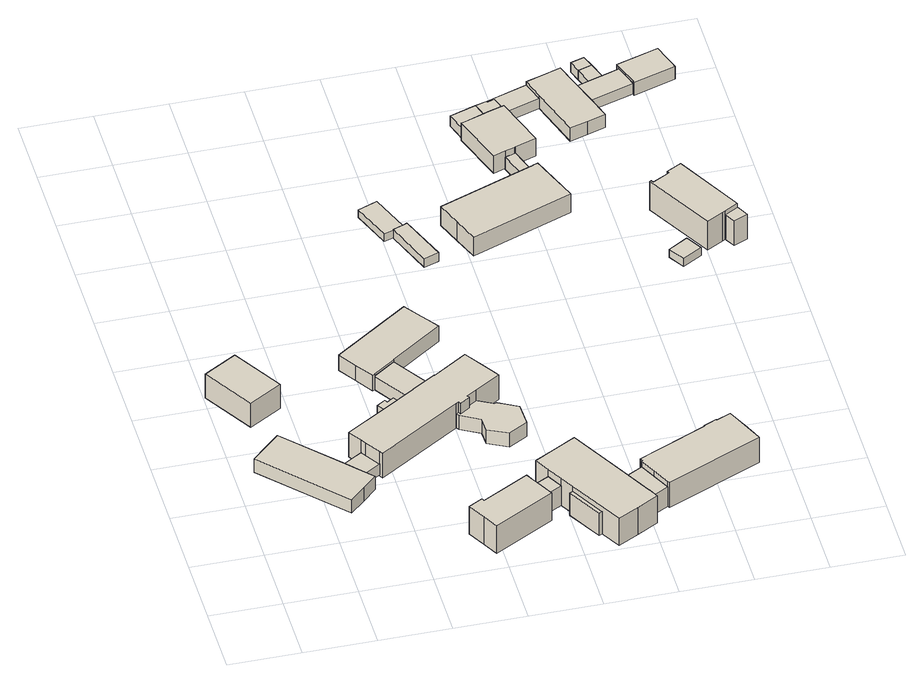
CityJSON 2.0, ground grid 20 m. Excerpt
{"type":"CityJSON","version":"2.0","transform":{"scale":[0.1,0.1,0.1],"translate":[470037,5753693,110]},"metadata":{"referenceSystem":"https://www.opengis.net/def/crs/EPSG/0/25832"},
"CityObjects":{
"building1":{"type":"Building","attributes":{"Gemeindeschluessel":"05711000","BezugspunktDach":"2000","function":"31001_1100","measuredHeight":5.74},"address":[{"country":"Germany","locality":"Bielefeld","thoroughfareNumber":"3","thoroughfareName":"Fliednerweg"}],"geometry":[{"type":"Solid","lod":"1","boundaries":[[[[0,1,2,3,4,5,6,7]],[[8,9,10,11,12,13,14,15]],[[8,15,7,6]],[[9,8,6,5]],[[10,9,5,4]],[[11,10,4,3]],[[12,11,3,2]],[[13,12,2,1]],[[14,13,1,0]],[[15,14,0,7]]]]}]},
"building2":{"type":"Building","attributes":{"Gemeindeschluessel":"05711000","BezugspunktDach":"2000","function":"31001_1010","measuredHeight":9.22},"address":[{"country":"Germany","locality":"Bielefeld","thoroughfareNumber":"1","thoroughfareName":"Fliednerweg"}],"geometry":[{"type":"Solid","lod":"1","boundaries":[[[[16,17,18,19]],[[20,21,22,23]],[[20,23,19,18]],[[21,20,18,17]],[[22,21,17,16]],[[23,22,16,19]]]]}]},
"building3":{"type":"Building","attributes":{"Gemeindeschluessel":"05711000","function":"31001_1100"},"address":[{"country":"Germany","locality":"Bielefeld","thoroughfareNumber":"15","thoroughfareName":"Fliednerweg"}],"children":["building3-1","building3-2"]},
"building3-1":{"type":"BuildingPart","attributes":{"BezugspunktDach":"2000","measuredHeight":10.63},"parents":["building3"],"geometry":[{"type":"Solid","lod":"1","boundaries":[[[[24,25,26,27,28,29,30,31,32,33]],[[34,35,36,37,38,39,40,41,42,43]],[[34,43,33,32]],[[35,34,32,31]],[[36,35,31,30]],[[37,36,30,29]],[[38,37,29,28]],[[39,38,28,27]],[[40,39,27,26]],[[41,40,26,25]],[[42,41,25,24]],[[43,42,24,33]]]]}]},
"building3-2":{"type":"BuildingPart","attributes":{"BezugspunktDach":"2000","measuredHeight":6.66},"address":[{"country":"Germany","locality":"Bielefeld","thoroughfareNumber":"15","thoroughfareName":"Fliednerweg"}],"parents":["building3"],"geometry":[{"type":"Solid","lod":"1","boundaries":[[[[44,45,46,47]],[[48,49,50,51]],[[48,51,47,46]],[[49,48,46,45]],[[50,49,45,44]],[[51,50,44,47]]]]}]},
"building4":{"type":"Building","attributes":{"name":"Kana","Gemeindeschluessel":"05711000","function":"31001_1100"},"address":[{"country":"Germany","locality":"Bielefeld","thoroughfareNumber":"3","thoroughfareName":"Fliednerweg"}],"children":["building4-1","building4-2","building4-3","building4-4","building4-5"]},
"building4-1":{"type":"BuildingPart","attributes":{"BezugspunktDach":"2000","measuredHeight":9.89},"parents":["building4"],"geometry":[{"type":"Solid","lod":"1","boundaries":[[[[52,53,54,55,56,57,58,59,60,61,62,63,64,65,66,67,68,69,70,71,72]],[[73,74,75,76,77,78,79,80,81,82,83,84,85,86,87,88,89,90,91,92,93]],[[73,93,72,71]],[[74,73,71,70]],[[75,74,70,69]],[[76,75,69,68]],[[77,76,68,67]],[[78,77,67,66]],[[79,78,66,65]],[[80,79,65,64]],[[81,80,64,63]],[[82,81,63,62]],[[83,82,62,61]],[[84,83,61,60]],[[85,84,60,59]],[[86,85,59,58]],[[87,86,58,57]],[[88,87,57,56]],[[89,88,56,55]],[[90,89,55,54]],[[91,90,54,53]],[[92,91,53,52]],[[93,92,52,72]]]]}]},
"building4-2":{"type":"BuildingPart","attributes":{"BezugspunktDach":"2000","measuredHeight":5.17},"parents":["building4"],"geometry":[{"type":"Solid","lod":"1","boundaries":[[[[94,95,96,97,98,99]],[[89,100,101,102,90,103]],[[89,103,99,98]],[[100,89,98,97]],[[101,100,97,96]],[[102,101,96,95]],[[90,102,95,94]],[[103,90,94,99]]]]}]},
"building4-3":{"type":"BuildingPart","attributes":{"BezugspunktDach":"2000","measuredHeight":6.74},"parents":["building4"],"geometry":[{"type":"Solid","lod":"1","boundaries":[[[[104,105,106,107,108,109,110,111,112,113]],[[114,115,116,117,118,119,120,102,101,100]],[[114,100,113,112]],[[115,114,112,111]],[[116,115,111,110]],[[117,116,110,109]],[[118,117,109,108]],[[119,118,108,107]],[[120,119,107,106]],[[102,120,106,105]],[[101,102,105,104]],[[100,101,104,113]]]]}]},
"building4-4":{"type":"BuildingPart","attributes":{"BezugspunktDach":"2000","measuredHeight":3.99},"address":[{"country":"Germany","locality":"Bielefeld","thoroughfareNumber":"3","thoroughfareName":"Fliednerweg"}],"parents":["building4"],"geometry":[{"type":"Solid","lod":"1","boundaries":[[[[121,122,123,124]],[[125,126,127,128]],[[125,128,124,123]],[[126,125,123,122]],[[127,126,122,121]],[[128,127,121,124]]]]}]},
"building4-5":{"type":"BuildingPart","attributes":{"BezugspunktDach":"2000","measuredHeight":7.03},"address":[{"country":"Germany","locality":"Bielefeld","thoroughfareNumber":"3","thoroughfareName":"Fliednerweg"}],"parents":["building4"],"geometry":[{"type":"Solid","lod":"1","boundaries":[[[[129,130,131,132,133,134]],[[135,136,137,138,139,140]],[[135,140,134,133]],[[136,135,133,132]],[[137,136,132,131]],[[138,137,131,130]],[[139,138,130,129]],[[140,139,129,134]]]]}]},
"building5":{"type":"Building","attributes":{"Gemeindeschluessel":"05711000","BezugspunktDach":"2000","function":"31001_1100","measuredHeight":4.76},"address":[{"country":"Germany","locality":"Bielefeld","thoroughfareNumber":"3","thoroughfareName":"Fliednerweg"}],"geometry":[{"type":"Solid","lod":"1","boundaries":[[[[141,142,143,144,145,146,147,148,149,150,151,152,153,154]],[[155,156,157,158,159,160,161,162,163,164,165,166,167,168]],[[155,168,154,153]],[[156,155,153,152]],[[157,156,152,151]],[[158,157,151,150]],[[159,158,150,149]],[[160,159,149,148]],[[161,160,148,147]],[[162,161,147,146]],[[163,162,146,145]],[[164,163,145,144]],[[165,164,144,143]],[[166,165,143,142]],[[167,166,142,141]],[[168,167,141,154]]]]}]},
"building6":{"type":"Building","attributes":{"Gemeindeschluessel":"05711000","BezugspunktDach":"2000","function":"31001_2460","measuredHeight":2.52},"address":[{"country":"Germany"}],"geometry":[{"type":"Solid","lod":"1","boundaries":[[[[169,170,171,172,173]],[[174,175,176,177,178]],[[174,178,173,172]],[[175,174,172,171]],[[176,175,171,170]],[[177,176,170,169]],[[178,177,169,173]]]]}]},
"building7":{"type":"Building","attributes":{"Gemeindeschluessel":"05711000","BezugspunktDach":"2000","function":"31001_9998","measuredHeight":2.84},"address":[{"country":"Germany"}],"geometry":[{"type":"Solid","lod":"1","boundaries":[[[[179,180,181,182,183]],[[184,185,186,187,188]],[[184,188,183,182]],[[185,184,182,181]],[[186,185,181,180]],[[187,186,180,179]],[[188,187,179,183]]]]}]},
"building8":{"type":"Building","attributes":{"name":"Philippi","Gemeindeschluessel":"05711000","function":"31001_1100"},"address":[{"country":"Germany","locality":"Bielefeld","thoroughfareNumber":"15","thoroughfareName":"Fliednerweg"}],"children":["building8-1","building8-2","building8-3","building8-4"]},
"building8-1":{"type":"BuildingPart","attributes":{"BezugspunktDach":"2000","measuredHeight":10.66},"parents":["building8"],"geometry":[{"type":"Solid","lod":"1","boundaries":[[[[189,190,191,192,193,194,195,196,197,198,199,200]],[[201,202,203,204,205,206,207,51,50,208,209,210]],[[201,210,200,199]],[[202,201,199,198]],[[203,202,198,197]],[[204,203,197,196]],[[205,204,196,195]],[[206,205,195,194]],[[207,206,194,193]],[[51,207,193,192]],[[50,51,192,191]],[[208,50,191,190]],[[209,208,190,189]],[[210,209,189,200]]]]}]},
"building8-2":{"type":"BuildingPart","attributes":{"BezugspunktDach":"2000","measuredHeight":7.53},"parents":["building8"],"geometry":[{"type":"Solid","lod":"1","boundaries":[[[[211,212,213,214]],[[215,216,207,217]],[[215,217,214,213]],[[216,215,213,212]],[[207,216,212,211]],[[217,207,211,214]]]]}]},
"building8-3":{"type":"BuildingPart","attributes":{"BezugspunktDach":"2000","measuredHeight":6.51},"parents":["building8"],"geometry":[{"type":"Solid","lod":"1","boundaries":[[[[218,219,220,221,222]],[[202,201,223,224,203]],[[202,203,222,221]],[[201,202,221,220]],[[223,201,220,219]],[[224,223,219,218]],[[203,224,218,222]]]]}]},
"building8-4":{"type":"BuildingPart","attributes":{"BezugspunktDach":"2000","measuredHeight":9.82},"parents":["building8"],"geometry":[{"type":"Solid","lod":"1","boundaries":[[[[225,226,227,228,229,230,231,232,233,234,235,236,237,238,239]],[[240,241,242,243,244,224,245,223,246,247,248,249,250,251,252]],[[240,252,239,238]],[[241,240,238,237]],[[242,241,237,236]],[[243,242,236,235]],[[244,243,235,234]],[[224,244,234,233]],[[245,224,233,232]],[[223,245,232,231]],[[246,223,231,230]],[[247,246,230,229]],[[248,247,229,228]],[[249,248,228,227]],[[250,249,227,226]],[[251,250,226,225]],[[252,251,225,239]]]]}]},
"building9":{"type":"Building","attributes":{"Gemeindeschluessel":"05711000","function":"31001_2010"},"address":[{"country":"Germany","locality":"Bielefeld","thoroughfareNumber":"5","thoroughfareName":"Fliednerweg"}],"children":["building9-1","building9-2"]},
"building9-1":{"type":"BuildingPart","attributes":{"BezugspunktDach":"2000","measuredHeight":7.93},"parents":["building9"],"geometry":[{"type":"Solid","lod":"1","boundaries":[[[[253,254,255,256,257,258,259,260,261]],[[262,263,264,265,266,267,268,269,270]],[[262,270,261,260]],[[263,262,260,259]],[[264,263,259,258]],[[265,264,258,257]],[[266,265,257,256]],[[267,266,256,255]],[[268,267,255,254]],[[269,268,254,253]],[[270,269,253,261]]]]}]},
"building9-2":{"type":"BuildingPart","attributes":{"BezugspunktDach":"2000","measuredHeight":4.06},"parents":["building9"],"geometry":[{"type":"Solid","lod":"1","boundaries":[[[[271,272,273,274,275]],[[265,276,277,267,266]],[[265,266,275,274]],[[276,265,274,273]],[[277,276,273,272]],[[267,277,272,271]],[[266,267,271,275]]]]}]},
"building10":{"type":"Building","attributes":{"Gemeindeschluessel":"05711000","function":"31001_2010"},"address":[{"country":"Germany","locality":"Bielefeld","thoroughfareNumber":"5","thoroughfareName":"Fliednerweg"}],"children":["building10-1","building10-2"]},
"building10-1":{"type":"BuildingPart","attributes":{"BezugspunktDach":"2000","measuredHeight":7.37},"parents":["building10"],"geometry":[{"type":"Solid","lod":"1","boundaries":[[[[278,279,280,281,282,283,284,285,286,287,288]],[[289,290,291,292,293,294,295,296,297,298,299]],[[289,299,288,287]],[[290,289,287,286]],[[291,290,286,285]],[[292,291,285,284]],[[293,292,284,283]],[[294,293,283,282]],[[295,294,282,281]],[[296,295,281,280]],[[297,296,280,279]],[[298,297,279,278]],[[299,298,278,288]]]]}]},
"building10-2":{"type":"BuildingPart","attributes":{"BezugspunktDach":"2000","measuredHeight":3.41},"parents":["building10"],"geometry":[{"type":"Solid","lod":"1","boundaries":[[[[300,301,302,303,304]],[[291,305,306,294,292]],[[291,292,304,303]],[[305,291,303,302]],[[306,305,302,301]],[[294,306,301,300]],[[292,294,300,304]]]]}]},
"building11":{"type":"Building","attributes":{"Gemeindeschluessel":"05711000","BezugspunktDach":"2000","function":"51009_1610","measuredHeight":3.38},"address":[{"country":"Germany"}],"geometry":[{"type":"Solid","lod":"1","boundaries":[[[[307,308,309,301,300,310,311,312]],[[313,295,294,306,314,315,316,317]],[[313,317,312,311]],[[295,313,311,310]],[[294,295,310,300]],[[306,294,300,301]],[[314,306,301,309]],[[315,314,309,308]],[[316,315,308,307]],[[317,316,307,312]]]]}]},
"building12":{"type":"Building","attributes":{"Gemeindeschluessel":"05711000","BezugspunktDach":"2000","function":"51009_1610","measuredHeight":2.97},"address":[{"country":"Germany"}],"geometry":[{"type":"Solid","lod":"1","boundaries":[[[[318,319,320,321]],[[322,323,324,325]],[[322,325,321,320]],[[323,322,320,319]],[[324,323,319,318]],[[325,324,318,321]]]]}]},
"building13":{"type":"Building","attributes":{"Gemeindeschluessel":"05711000","function":"31001_1100"},"address":[{"country":"Germany","locality":"Bielefeld","thoroughfareNumber":"7","thoroughfareName":"Fliednerweg"}],"children":["building13-1","building13-2","building13-3","building13-4","building13-5"]},
"building13-1":{"type":"BuildingPart","attributes":{"BezugspunktDach":"2000","measuredHeight":5.14},"parents":["building13"],"geometry":[{"type":"Solid","lod":"1","boundaries":[[[[326,327,328,329,330,331,332,333,334]],[[335,336,337,338,339,340,341,342,343]],[[335,343,334,333]],[[336,335,333,332]],[[337,336,332,331]],[[338,337,331,330]],[[339,338,330,329]],[[340,339,329,328]],[[341,340,328,327]],[[342,341,327,326]],[[343,342,326,334]]]]}]},
"building13-2":{"type":"BuildingPart","attributes":{"BezugspunktDach":"2000","measuredHeight":3.31},"parents":["building13"],"geometry":[{"type":"Solid","lod":"1","boundaries":[[[[309,308,312,311,344,345]],[[339,346,347,348,349,340]],[[339,340,345,344]],[[346,339,344,311]],[[347,346,311,312]],[[348,347,312,308]],[[349,348,308,309]],[[340,349,309,345]]]]}]},
"building13-3":{"type":"BuildingPart","attributes":{"BezugspunktDach":"2000","measuredHeight":3.49},"parents":["building13"],"geometry":[{"type":"Solid","lod":"1","boundaries":[[[[350,351,352,353,354,355]],[[343,356,357,358,359,335]],[[343,335,355,354]],[[356,343,354,353]],[[357,356,353,352]],[[358,357,352,351]],[[359,358,351,350]],[[335,359,350,355]]]]}]},
"building13-4":{"type":"BuildingPart","attributes":{"BezugspunktDach":"2000","measuredHeight":4.83},"parents":["building13"],"geometry":[{"type":"Solid","lod":"1","boundaries":[[[[360,361,362,363,364,365,366,367]],[[368,369,359,370,358,371,372,373]],[[368,373,367,366]],[[369,368,366,365]],[[359,369,365,364]],[[370,359,364,363]],[[358,370,363,362]],[[371,358,362,361]],[[372,371,361,360]],[[373,372,360,367]]]]}]},
"building13-5":{"type":"BuildingPart","attributes":{"BezugspunktDach":"2000","measuredHeight":3.17},"address":[{"country":"Germany","locality":"Bielefeld","thoroughfareNumber":"7","thoroughfareName":"Fliednerweg"}],"parents":["building13"],"geometry":[{"type":"Solid","lod":"1","boundaries":[[[[374,375,376,377]],[[378,379,380,381]],[[378,381,377,376]],[[379,378,376,375]],[[380,379,375,374]],[[381,380,374,377]]]]}]},
"building14":{"type":"Building","attributes":{"Gemeindeschluessel":"05711000","function":"31001_1100"},"address":[{"country":"Germany","locality":"Bielefeld","thoroughfareNumber":"7","thoroughfareName":"Fliednerweg"}],"children":["building14-1","building14-2"]},
"building14-1":{"type":"BuildingPart","attributes":{"BezugspunktDach":"2000","measuredHeight":10.87},"parents":["building14"],"geometry":[{"type":"Solid","lod":"1","boundaries":[[[[382,383,384,385,386,387,388,389,390,391,392,393]],[[394,395,396,397,398,399,400,401,402,403,404,405]],[[394,405,393,392]],[[395,394,392,391]],[[396,395,391,390]],[[397,396,390,389]],[[398,397,389,388]],[[399,398,388,387]],[[400,399,387,386]],[[401,400,386,385]],[[402,401,385,384]],[[403,402,384,383]],[[404,403,383,382]],[[405,404,382,393]]]]}]},
"building14-2":{"type":"BuildingPart","attributes":{"BezugspunktDach":"2000","measuredHeight":8.41},"parents":["building14"],"geometry":[{"type":"Solid","lod":"1","boundaries":[[[[406,407,408,409]],[[410,396,395,411]],[[410,411,409,408]],[[396,410,408,407]],[[395,396,407,406]],[[411,395,406,409]]]]}]},
"building15":{"type":"Building","attributes":{"Gemeindeschluessel":"05711000","BezugspunktDach":"2000","function":"51009_1610","measuredHeight":3.27},"address":[{"country":"Germany"}],"geometry":[{"type":"Solid","lod":"1","boundaries":[[[[412,413,375,374]],[[414,415,416,417]],[[414,417,374,375]],[[415,414,375,413]],[[416,415,413,412]],[[417,416,412,374]]]]}]}
},
"vertices":[
[337,372,64],[315,395,64],[269,445,64],[133,591,64],[93,553,64],[52,515,64],[256,296,64],[297,334,64],[256,296,19],[52,515,19],[93,553,19],[133,591,19],[269,445,19],[315,395,19],[337,372,19],[297,334,19],
[96,893,94],[4,838,94],[89,696,94],[181,751,94],[89,696,14],[4,838,14],[96,893,14],[181,751,14],
[728,196,102],[718,214,102],[705,238,102],[575,167,102],[571,175,102],[532,153,102],[559,103,102],[582,60,102],[751,153,102],[742,170,102],[751,153,9],[582,60,9],[559,103,9],[532,153,9],[571,175,9],[575,167,9],[705,238,9],[718,214,9],[728,196,9],[742,170,9],
[762,237,86],[718,214,86],[742,170,86],[786,193,86],[742,170,20],[718,214,20],[762,237,20],[786,193,20],
[669,745,100],[573,683,100],[572,684,100],[507,644,100],[507,643,100],[464,616,100],[421,589,100],[304,517,100],[327,480,100],[336,466,100],[362,424,100],[368,415,100],[600,561,100],[607,566,100],[611,559,100],[638,577,100],[635,583,100],[662,600,100],[733,645,100],[723,661,100],[701,695,100],[723,661,17],[733,645,17],[662,600,17],[635,583,17],[638,577,17],[611,559,17],[607,566,17],[600,561,17],[368,415,17],[362,424,17],[336,466,17],[327,480,17],[304,517,17],[421,589,17],[464,616,17],[507,643,17],[507,644,17],[572,684,17],[573,683,17],[669,745,17],[701,695,17],
[572,684,62],[495,804,62],[434,761,62],[434,760,62],[507,644,62],[540,664,62],[434,760,17],[434,761,17],[495,804,17],[540,664,17],
[434,761,69],[495,804,69],[495,805,69],[640,906,69],[606,955,69],[572,1003,69],[363,857,69],[395,807,69],[427,756,69],[434,760,69],[427,756,17],[395,807,17],[363,857,17],[572,1003,17],[606,955,17],[640,906,17],[495,805,17],
[327,480,57],[269,445,57],[315,395,57],[362,424,57],[315,395,20],[269,445,20],[327,480,20],[362,424,20],
[433,624,88],[428,632,88],[404,616,88],[421,589,88],[464,616,88],[452,636,88],[464,616,18],[421,589,18],[404,616,18],[428,632,18],[433,624,18],[452,636,18],
[635,583,65],[638,577,65],[611,559,65],[607,566,65],[600,561,65],[605,553,65],[658,524,65],[659,481,65],[714,453,65],[767,484,65],[765,550,65],[711,579,65],[705,577,65],[662,600,65],[705,577,18],[711,579,18],[765,550,18],[767,484,18],[714,453,18],[659,481,18],[658,524,18],[605,553,18],[600,561,18],[607,566,18],[611,559,18],[638,577,18],[635,583,18],[662,600,18],
[656,1345,43],[614,1456,43],[559,1435,43],[600,1325,43],[626,1334,43],[600,1325,18],[559,1435,18],[614,1456,18],[656,1345,18],[626,1334,18],
[667,1350,46],[656,1345,46],[626,1334,46],[676,1201,46],[717,1216,46],[676,1201,17],[626,1334,17],[656,1345,17],[667,1350,17],[717,1216,17],
[799,311,111],[740,278,111],[762,237,111],[786,193,111],[807,155,111],[891,2,111],[950,34,111],[1009,66,111],[995,93,111],[994,93,111],[945,184,111],[858,343,111],[945,184,20],[994,93,20],[995,93,20],[1009,66,20],[950,34,20],[891,2,20],[807,155,20],[740,278,20],[799,311,20],[858,343,20],
[807,155,95],[798,150,95],[851,53,95],[860,58,95],[851,53,20],[798,150,20],[860,58,20],
[1051,123,85],[1005,217,85],[945,184,85],[994,93,85],[995,93,85],[1005,217,20],[1051,123,20],
[1232,329,104],[1231,332,104],[1196,316,104],[1197,314,104],[1004,228,104],[1008,219,104],[1005,217,104],[1027,172,104],[1051,123,104],[1054,118,104],[1322,236,104],[1313,256,104],[1297,292,104],[1290,308,104],[1273,347,104],[1290,308,20],[1297,292,20],[1313,256,20],[1322,236,20],[1054,118,20],[1027,172,20],[1008,219,20],[1004,228,20],[1197,314,20],[1196,316,20],[1231,332,20],[1232,329,20],[1273,347,20],
[1067,1389,82],[1041,1458,82],[1028,1454,82],[1029,1453,82],[999,1442,82],[757,1351,82],[783,1281,82],[809,1212,82],[1094,1319,82],[809,1212,19],[783,1281,19],[757,1351,19],[999,1442,19],[1029,1453,19],[1028,1454,19],[1041,1458,19],[1067,1389,19],[1094,1319,19],
[1028,1454,60],[1001,1537,60],[972,1527,60],[999,1442,60],[1029,1453,60],[972,1527,19],[1001,1537,19],
[1000,1536,80],[1001,1537,80],[1061,1557,80],[1013,1704,80],[968,1690,80],[952,1684,80],[899,1666,80],[895,1665,80],[890,1664,80],[939,1515,80],[972,1527,80],[939,1515,21],[890,1664,21],[895,1665,21],[899,1666,21],[952,1684,21],[968,1690,21],[1013,1704,21],[1061,1557,21],[1001,1537,21],[1000,1536,21],[972,1527,21],
[968,1690,55],[949,1750,55],[876,1726,55],[895,1665,55],[899,1666,55],[876,1726,21],[949,1750,21],
[995,1761,55],[982,1756,55],[981,1760,55],[1013,1704,55],[1020,1706,55],[1002,1763,55],[1020,1706,21],[981,1760,21],[982,1756,21],[995,1761,21],[1002,1763,21],
[1349,1111,51],[1295,1079,51],[1321,1034,51],[1376,1065,51],[1321,1034,24],[1295,1079,24],[1349,1111,24],[1376,1065,24],
[1194,1830,66],[1145,1814,66],[1096,1798,66],[1115,1737,66],[1161,1591,66],[1211,1607,66],[1261,1623,66],[1238,1695,66],[1217,1759,66],[1238,1695,22],[1261,1623,22],[1211,1607,22],[1161,1591,22],[1115,1737,22],[1096,1798,22],[1145,1814,22],[1194,1830,22],[1217,1759,22],
[1115,1737,55],[1096,1798,55],[1020,1706,22],[1002,1763,22],[982,1756,22],[981,1760,22],
[1363,1735,57],[1342,1800,57],[1294,1784,57],[1255,1772,57],[1217,1759,57],[1238,1695,57],[1255,1772,22],[1294,1784,22],[1342,1800,22],[1363,1735,22],
[1457,1846,65],[1339,1809,65],[1342,1800,65],[1352,1769,65],[1363,1735,65],[1365,1728,65],[1482,1765,65],[1469,1806,65],[1482,1765,22],[1365,1728,22],[1352,1769,22],[1339,1809,22],[1457,1846,22],[1469,1806,22],
[1278,1833,56],[1239,1820,56],[1255,1772,56],[1294,1784,56],[1255,1772,25],[1239,1820,25],[1278,1833,25],[1294,1784,25],
[1349,1318,106],[1352,1312,106],[1346,1308,106],[1304,1285,106],[1300,1292,106],[1296,1289,106],[1401,1099,106],[1447,1124,106],[1456,1129,106],[1493,1150,106],[1490,1156,106],[1390,1340,106],[1490,1156,10],[1493,1150,10],[1456,1129,10],[1447,1124,10],[1401,1099,10],[1296,1289,10],[1300,1292,10],[1304,1285,10],[1346,1308,10],[1352,1312,10],[1349,1318,10],[1390,1340,10],
[1493,1150,94],[1456,1129,94],[1472,1099,94],[1511,1116,94],[1472,1099,10],[1511,1116,10],
[1266,1867,56],[1228,1855,56],[1239,1820,24],[1228,1855,24],[1266,1867,24],[1278,1833,24]
]}
